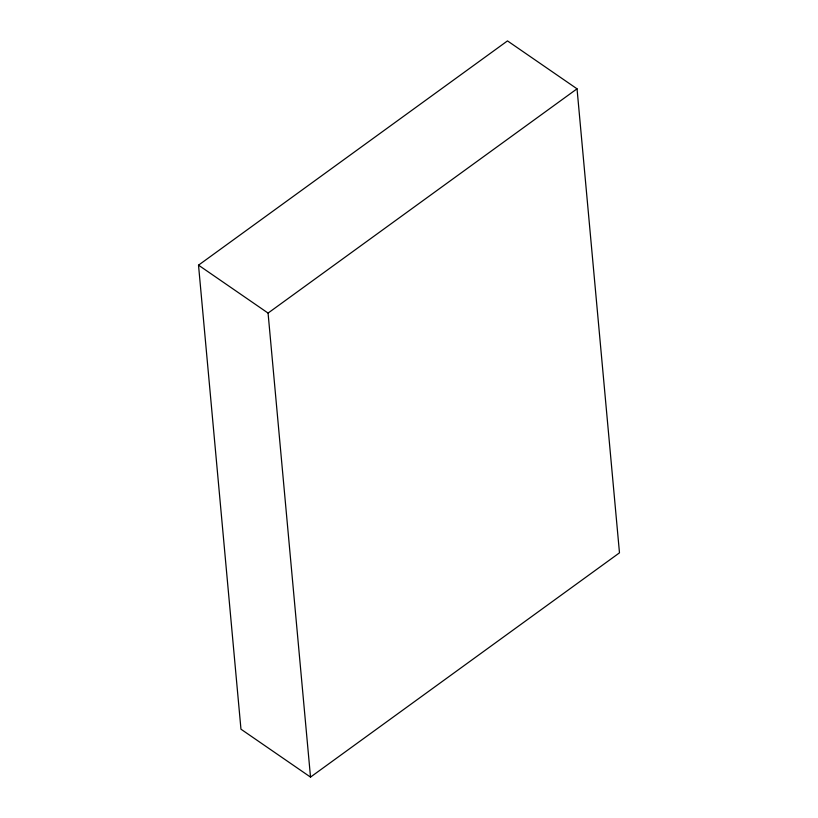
<?xml version="1.0" encoding="UTF-8"?>
<svg xmlns="http://www.w3.org/2000/svg" width="818" height="818" viewBox="0 0 818 818"><rect width="100%" height="100%" fill="white"/><g stroke="black" fill="none" stroke-linecap="round" stroke-linejoin="round"><path stroke-width="1.23" d="M198.518 265.165L507.487 40.9L577.038 88.814L619.482 552.835L310.513 777.1L240.962 729.186L198.518 265.165L268.069 313.079L310.513 777.1M268.069 313.079L577.038 88.814"/></g></svg>
